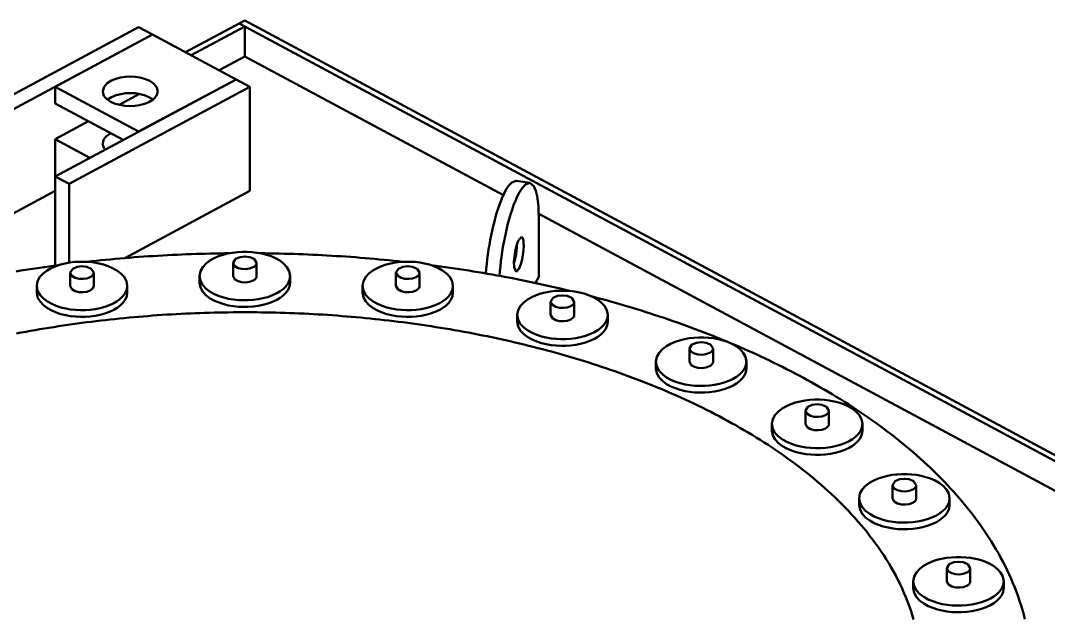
# Model space of a CAD drawing. Header units: millimetres. Extents: x 0 to 841, y 0 to 594.
# Drawn here: x 460.31 to 504.71, y 326.13 to 351.98 of the extents above; entities that cross this region are included whole.
import ezdxf

# ---------------------------------------------------------------- set-up
doc = ezdxf.new("R2010")
doc.units = ezdxf.units.MM
doc.layers.add('VIS', color=7, linetype='CONTINUOUS', lineweight=50)

msp = doc.modelspace()

# ---------------------------------------------------------------- linework, layer by layer
at = {"layer": 'VIS'}
for points in [[(465.411, 351.699), (457.598, 347.504)], [(465.411, 351.699), (466.012, 351.376)], [(467.441, 350.609), (469.76, 351.854)], [(467.682, 350.48), (470, 351.725)], [(469.76, 351.854), (470, 351.983)], [(469.76, 351.854), (531.306, 318.81)], [(469.76, 351.854), (470, 351.725)], [(470, 351.983), (531.547, 318.939)], [(470, 350.434), (470, 351.725)], [(466.012, 351.376), (458.199, 347.181)], [(466.012, 351.376), (461.805, 349.117)], [(466.012, 351.376), (469.618, 349.44)], [(468.884, 349.835), (470, 350.434)], [(470, 350.434), (481.167, 344.439)], [(469.618, 349.44), (461.805, 345.245)], [(463.86, 348.924), (463.919, 349.122), (464.059, 349.277), (464.236, 349.39), (464.43, 349.469), (464.633, 349.522), (464.841, 349.553), (465.05, 349.563), (465.26, 349.553), (465.468, 349.522), (465.671, 349.469), (465.865, 349.39), (466.042, 349.277), (466.181, 349.122), (466.24, 348.924)], [(469.618, 349.44), (465.411, 347.181)], [(469.618, 349.44), (470.219, 349.117)], [(461.805, 348.4), (461.805, 349.117)], [(461.805, 349.117), (465.411, 347.181)], [(470.219, 349.117), (462.406, 344.922)], [(470.219, 344.614), (470.219, 349.117)], [(464.209, 348.472), (464.123, 348.523), (464.044, 348.583), (463.973, 348.653), (463.914, 348.734), (463.875, 348.825), (463.86, 348.924)], [(464.066, 348.565), (464.242, 348.675), (464.435, 348.753), (464.636, 348.806), (464.842, 348.836), (465.05, 348.846), (465.258, 348.836), (465.465, 348.806), (465.666, 348.753), (465.859, 348.675), (466.035, 348.565)], [(466.24, 348.924), (466.18, 348.723), (466.037, 348.567), (465.857, 348.454), (465.66, 348.375), (465.454, 348.323), (465.243, 348.293), (465.031, 348.285), (464.819, 348.297), (464.609, 348.331), (464.404, 348.387), (464.209, 348.472)], [(465.45, 348.808), (464.574, 348.338)], [(461.805, 348.4), (464.743, 346.823)], [(463.247, 347.626), (461.805, 346.851)], [(461.805, 345.245), (461.805, 346.851)], [(461.805, 346.851), (463.301, 346.048)], [(463.86, 346.658), (463.875, 346.756), (463.914, 346.848), (463.973, 346.928), (464.044, 346.998), (464.123, 347.058), (464.209, 347.11)], [(463.96, 346.402), (463.932, 346.439), (463.908, 346.479), (463.888, 346.521), (463.873, 346.566), (463.864, 346.611), (463.86, 346.658)], [(461.805, 341.388), (461.805, 345.245)], [(461.805, 345.245), (462.406, 344.922)], [(481.72, 345.052), (481.53, 344.984), (481.39, 344.832), (481.278, 344.658), (481.183, 344.473), (481.099, 344.284), (481.023, 344.091), (480.954, 343.895), (480.891, 343.697), (480.833, 343.498), (480.779, 343.298), (480.729, 343.097), (480.683, 342.895), (480.64, 342.692), (480.6, 342.488), (480.564, 342.284), (480.531, 342.079), (480.501, 341.874), (480.474, 341.668), (480.45, 341.462), (480.43, 341.256), (480.413, 341.049)], [(482.308, 344.961), (481.72, 345.052)], [(461.805, 344.614), (458.199, 342.678)], [(462.406, 341.515), (462.406, 344.922)], [(470.219, 344.614), (464.815, 341.712)], [(482.308, 344.961), (482.118, 344.894), (481.978, 344.741), (481.866, 344.566), (481.77, 344.381), (481.686, 344.19), (481.61, 343.997), (481.541, 343.8), (481.478, 343.602), (481.42, 343.402), (481.366, 343.201), (481.316, 342.999), (481.269, 342.796), (481.226, 342.593), (481.187, 342.388), (481.151, 342.183), (481.117, 341.978), (481.087, 341.772), (481.061, 341.566), (481.037, 341.359), (481.017, 341.152), (481.001, 340.944)], [(482.694, 343.484), (482.69, 343.712), (482.679, 343.94), (482.658, 344.167), (482.624, 344.392), (482.57, 344.614), (482.481, 344.823), (482.308, 344.961)], [(482.692, 343.619), (509.751, 329.092)], [(482.694, 340.903), (482.694, 343.484)], [(481.718, 341.113), (481.632, 341.317), (481.625, 341.549), (481.643, 341.781), (481.679, 342.011), (481.731, 342.238), (481.807, 342.457), (481.95, 342.626)], [(481.95, 342.626), (481.997, 342.584), (482.019, 342.523), (482.032, 342.459), (482.039, 342.394), (482.043, 342.329), (482.044, 342.264)], [(469.337, 341.923), (469.131, 341.92), (468.925, 341.917), (468.719, 341.913), (468.513, 341.909), (468.307, 341.903), (468.101, 341.897), (467.895, 341.891), (467.688, 341.884), (467.482, 341.876), (467.276, 341.867), (467.07, 341.858), (466.865, 341.848), (466.659, 341.838), (466.453, 341.826), (466.247, 341.814), (466.041, 341.802), (465.835, 341.789), (465.63, 341.775), (465.424, 341.76), (465.218, 341.745), (465.013, 341.729), (464.807, 341.712), (464.602, 341.694), (464.397, 341.676), (464.191, 341.658), (463.986, 341.638), (463.781, 341.618), (463.576, 341.597), (463.371, 341.576), (463.166, 341.553)], [(471.955, 340.935), (471.917, 341.14), (471.816, 341.324), (471.674, 341.477), (471.507, 341.604), (471.324, 341.707), (471.132, 341.791), (470.933, 341.857), (470.729, 341.909), (470.523, 341.946), (470.314, 341.971), (470.105, 341.983), (469.895, 341.983), (469.686, 341.971), (469.477, 341.946), (469.271, 341.909), (469.067, 341.857), (468.868, 341.791), (468.676, 341.707), (468.493, 341.604), (468.326, 341.477), (468.184, 341.324), (468.083, 341.14), (468.045, 340.935)], [(476.834, 341.553), (476.629, 341.576), (476.424, 341.597), (476.219, 341.618), (476.014, 341.638), (475.809, 341.658), (475.603, 341.676), (475.398, 341.694), (475.193, 341.712), (474.987, 341.729), (474.782, 341.745), (474.576, 341.76), (474.37, 341.775), (474.165, 341.789), (473.959, 341.802), (473.753, 341.814), (473.547, 341.826), (473.341, 341.838), (473.135, 341.848), (472.93, 341.858), (472.724, 341.867), (472.518, 341.876), (472.312, 341.884), (472.105, 341.891), (471.899, 341.897), (471.693, 341.903), (471.487, 341.909), (471.281, 341.913), (471.075, 341.917), (470.869, 341.92), (470.663, 341.923)], [(481.624, 341.481), (481.661, 341.615), (481.691, 341.751), (481.715, 341.888), (481.733, 342.026), (481.745, 342.164), (481.75, 342.303)], [(482.044, 342.264), (482.035, 342.058), (482.011, 341.854), (481.974, 341.651), (481.923, 341.451), (481.851, 341.258), (481.718, 341.113)], [(464.919, 340.509), (464.881, 340.715), (464.78, 340.898), (464.638, 341.052), (464.471, 341.178), (464.288, 341.282), (464.096, 341.365), (463.897, 341.432), (463.693, 341.483), (463.487, 341.521), (463.278, 341.545), (463.069, 341.557), (462.859, 341.557), (462.649, 341.545), (462.441, 341.521), (462.235, 341.483), (462.031, 341.432), (461.832, 341.365), (461.64, 341.282), (461.457, 341.178), (461.29, 341.052), (461.148, 340.898), (461.047, 340.715), (461.009, 340.509)], [(470.51, 341.509), (470.401, 341.678), (470.208, 341.759), (470, 341.783), (469.792, 341.759), (469.599, 341.678), (469.49, 341.509)], [(469.49, 341.509), (469.565, 341.365), (469.71, 341.283), (469.872, 341.244), (470.039, 341.236), (470.204, 341.258), (470.361, 341.315)], [(469.49, 341.509), (469.49, 340.935)], [(470.361, 341.315), (470.397, 341.337), (470.431, 341.363), (470.462, 341.393), (470.487, 341.427), (470.504, 341.467), (470.51, 341.509)], [(470.51, 341.509), (470.51, 340.935)], [(478.991, 340.509), (478.953, 340.715), (478.852, 340.898), (478.71, 341.052), (478.543, 341.178), (478.36, 341.282), (478.168, 341.365), (477.969, 341.432), (477.765, 341.483), (477.559, 341.521), (477.351, 341.545), (477.141, 341.557), (476.931, 341.557), (476.722, 341.545), (476.513, 341.521), (476.307, 341.483), (476.103, 341.432), (475.904, 341.365), (475.712, 341.282), (475.529, 341.178), (475.362, 341.052), (475.22, 340.898), (475.119, 340.715), (475.081, 340.509)], [(461.951, 341.407), (461.748, 341.38), (461.544, 341.352), (461.341, 341.324), (461.138, 341.295), (460.936, 341.265), (460.733, 341.235), (460.53, 341.204), (460.328, 341.172), (460.125, 341.139)], [(463.474, 341.083), (463.365, 341.252), (463.172, 341.333), (462.964, 341.357), (462.756, 341.333), (462.563, 341.252), (462.454, 341.083)], [(462.454, 341.083), (462.529, 340.94), (462.674, 340.858), (462.836, 340.818), (463.003, 340.81), (463.168, 340.832), (463.325, 340.889)], [(462.454, 341.083), (462.454, 340.509)], [(463.325, 340.889), (463.361, 340.911), (463.395, 340.937), (463.426, 340.967), (463.451, 341.002), (463.468, 341.041), (463.474, 341.083)], [(463.474, 341.083), (463.474, 340.509)], [(477.546, 341.083), (477.437, 341.252), (477.244, 341.333), (477.036, 341.357), (476.828, 341.333), (476.635, 341.252), (476.526, 341.083)], [(476.526, 341.083), (476.602, 340.94), (476.746, 340.858), (476.908, 340.818), (477.075, 340.81), (477.24, 340.832), (477.397, 340.889)], [(476.526, 341.083), (476.526, 340.509)], [(477.397, 340.889), (477.433, 340.911), (477.468, 340.937), (477.498, 340.967), (477.523, 341.002), (477.54, 341.041), (477.546, 341.083)], [(477.546, 341.083), (477.546, 340.509)], [(484.092, 340.284), (483.893, 340.332), (483.694, 340.38), (483.494, 340.427), (483.294, 340.473), (483.094, 340.518), (482.894, 340.562), (482.694, 340.606), (482.494, 340.649), (482.293, 340.691), (482.092, 340.732), (481.891, 340.773), (481.69, 340.813), (481.489, 340.852), (481.288, 340.891), (481.086, 340.928), (480.885, 340.965), (480.683, 341.002), (480.481, 341.037), (480.279, 341.072), (480.077, 341.106), (479.875, 341.139), (479.672, 341.172), (479.47, 341.204), (479.267, 341.235), (479.064, 341.265), (478.862, 341.295), (478.659, 341.324), (478.456, 341.352), (478.252, 341.38), (478.049, 341.407)], [(468.045, 340.935), (468.084, 340.726), (468.188, 340.541), (468.334, 340.386), (468.506, 340.258), (468.692, 340.155), (468.889, 340.071), (469.092, 340.006), (469.299, 339.955), (469.51, 339.919), (469.722, 339.896), (469.935, 339.886), (470.149, 339.888), (470.362, 339.903), (470.573, 339.932), (470.783, 339.973), (470.988, 340.029), (471.189, 340.102), (471.382, 340.193)], [(468.045, 340.935), (468.045, 340.648)], [(468.045, 340.648), (468.084, 340.439), (468.188, 340.254), (468.334, 340.099), (468.506, 339.971), (468.692, 339.868), (468.889, 339.785), (469.092, 339.719), (469.299, 339.668), (469.51, 339.632), (469.722, 339.609), (469.935, 339.599), (470.149, 339.602), (470.362, 339.617), (470.573, 339.645), (470.783, 339.686), (470.988, 339.743), (471.189, 339.815), (471.382, 339.906)], [(469.49, 340.935), (469.565, 340.792), (469.71, 340.71), (469.872, 340.67), (470.039, 340.662), (470.204, 340.684), (470.361, 340.741)], [(470.361, 340.741), (470.397, 340.763), (470.431, 340.789), (470.462, 340.819), (470.487, 340.854), (470.504, 340.893), (470.51, 340.935)], [(471.382, 340.193), (471.523, 340.277), (471.654, 340.375), (471.771, 340.49), (471.867, 340.623), (471.932, 340.773), (471.955, 340.935)], [(471.382, 339.906), (471.523, 339.99), (471.654, 340.089), (471.771, 340.204), (471.867, 340.336), (471.932, 340.486), (471.955, 340.648)], [(471.955, 340.935), (471.955, 340.648)], [(482.552, 340.637), (482.694, 340.903)], [(461.009, 340.509), (461.048, 340.301), (461.152, 340.115), (461.298, 339.96), (461.469, 339.833), (461.656, 339.729), (461.853, 339.646), (462.056, 339.58), (462.263, 339.53), (462.473, 339.493), (462.686, 339.47), (462.899, 339.46), (463.112, 339.463), (463.325, 339.478), (463.537, 339.506), (463.746, 339.548), (463.952, 339.604), (464.153, 339.676), (464.346, 339.767)], [(461.009, 340.509), (461.009, 340.223)], [(461.009, 340.223), (461.048, 340.014), (461.152, 339.828), (461.298, 339.673), (461.469, 339.546), (461.656, 339.442), (461.853, 339.359), (462.056, 339.293), (462.263, 339.243), (462.473, 339.206), (462.686, 339.184), (462.899, 339.173), (463.112, 339.176), (463.325, 339.191), (463.537, 339.219), (463.746, 339.261), (463.952, 339.317), (464.153, 339.389), (464.346, 339.48)], [(462.454, 340.509), (462.529, 340.366), (462.674, 340.284), (462.836, 340.244), (463.003, 340.236), (463.168, 340.258), (463.325, 340.316)], [(463.325, 340.316), (463.361, 340.338), (463.395, 340.363), (463.426, 340.393), (463.451, 340.428), (463.468, 340.467), (463.474, 340.509)], [(464.346, 339.767), (464.487, 339.851), (464.618, 339.95), (464.735, 340.065), (464.831, 340.197), (464.896, 340.348), (464.919, 340.509)], [(464.346, 339.48), (464.487, 339.564), (464.618, 339.663), (464.735, 339.778), (464.831, 339.911), (464.896, 340.061), (464.919, 340.223)], [(464.919, 340.509), (464.919, 340.223)], [(475.081, 340.509), (475.12, 340.301), (475.224, 340.115), (475.37, 339.96), (475.542, 339.833), (475.728, 339.729), (475.925, 339.646), (476.128, 339.58), (476.335, 339.53), (476.546, 339.493), (476.758, 339.47), (476.971, 339.46), (477.185, 339.463), (477.398, 339.478), (477.609, 339.506), (477.819, 339.548), (478.025, 339.604), (478.225, 339.676), (478.419, 339.767)], [(475.081, 340.509), (475.081, 340.223)], [(475.081, 340.223), (475.12, 340.014), (475.224, 339.828), (475.37, 339.673), (475.542, 339.546), (475.728, 339.442), (475.925, 339.359), (476.128, 339.293), (476.335, 339.243), (476.546, 339.206), (476.758, 339.184), (476.971, 339.173), (477.185, 339.176), (477.398, 339.191), (477.609, 339.219), (477.819, 339.261), (478.025, 339.317), (478.225, 339.389), (478.419, 339.48)], [(476.526, 340.509), (476.602, 340.366), (476.746, 340.284), (476.908, 340.244), (477.075, 340.236), (477.24, 340.258), (477.397, 340.316)], [(477.397, 340.316), (477.433, 340.338), (477.468, 340.363), (477.498, 340.393), (477.523, 340.428), (477.54, 340.467), (477.546, 340.509)], [(478.419, 339.767), (478.559, 339.851), (478.69, 339.95), (478.807, 340.065), (478.903, 340.197), (478.968, 340.348), (478.991, 340.509)], [(478.419, 339.48), (478.559, 339.564), (478.69, 339.663), (478.807, 339.778), (478.903, 339.911), (478.968, 340.061), (478.991, 340.223)], [(478.991, 340.509), (478.991, 340.223)], [(485.674, 339.254), (485.637, 339.459), (485.536, 339.642), (485.393, 339.796), (485.226, 339.923), (485.044, 340.026), (484.851, 340.11), (484.652, 340.176), (484.449, 340.228), (484.242, 340.265), (484.034, 340.29), (483.824, 340.302), (483.614, 340.302), (483.405, 340.29), (483.197, 340.265), (482.99, 340.228), (482.787, 340.176), (482.588, 340.11), (482.395, 340.026), (482.213, 339.923), (482.046, 339.796), (481.903, 339.642), (481.802, 339.459), (481.764, 339.254)], [(484.229, 339.827), (484.12, 339.997), (483.927, 340.077), (483.719, 340.101), (483.511, 340.077), (483.319, 339.997), (483.209, 339.827)], [(483.209, 339.827), (483.285, 339.684), (483.429, 339.602), (483.591, 339.562), (483.758, 339.554), (483.924, 339.577), (484.08, 339.634)], [(483.209, 339.827), (483.209, 339.254)], [(484.08, 339.634), (484.117, 339.656), (484.151, 339.682), (484.181, 339.711), (484.206, 339.746), (484.223, 339.785), (484.229, 339.827)], [(484.229, 339.827), (484.229, 339.254)], [(503.696, 326.106), (503.644, 326.305), (503.589, 326.502), (503.529, 326.698), (503.466, 326.893), (503.399, 327.087), (503.329, 327.28), (503.255, 327.471), (503.178, 327.661), (503.098, 327.849), (503.014, 328.036), (502.927, 328.222), (502.836, 328.406), (502.743, 328.589), (502.647, 328.77), (502.548, 328.949), (502.446, 329.127), (502.341, 329.303), (502.234, 329.478), (502.124, 329.651), (502.012, 329.822), (501.897, 329.992), (501.779, 330.16), (501.66, 330.327), (501.538, 330.492), (501.414, 330.655), (501.288, 330.816), (501.159, 330.976), (501.029, 331.134), (500.897, 331.291), (500.762, 331.446), (500.626, 331.599), (500.488, 331.751), (500.349, 331.901), (500.208, 332.05), (500.065, 332.197), (499.92, 332.342), (499.774, 332.486), (499.626, 332.628), (499.477, 332.769), (499.327, 332.908), (499.175, 333.045), (499.021, 333.182), (498.867, 333.316), (498.711, 333.449), (498.554, 333.581), (498.396, 333.711), (498.236, 333.84), (498.076, 333.968), (497.914, 334.094), (497.751, 334.218), (497.587, 334.341), (497.422, 334.463), (497.256, 334.584), (497.09, 334.703), (496.922, 334.821), (496.753, 334.937), (496.583, 335.052), (496.413, 335.166), (496.242, 335.279), (496.07, 335.39), (495.897, 335.5), (495.723, 335.609), (495.548, 335.716), (495.373, 335.823), (495.197, 335.928), (495.02, 336.032), (494.843, 336.134), (494.665, 336.236), (494.486, 336.336), (494.307, 336.436), (494.127, 336.534), (493.946, 336.631), (493.765, 336.726), (493.583, 336.821), (493.401, 336.915), (493.218, 337.007), (493.034, 337.099), (492.85, 337.189), (492.666, 337.278), (492.481, 337.366), (492.295, 337.454), (492.109, 337.54), (491.922, 337.625), (491.735, 337.709), (491.548, 337.792), (491.36, 337.874), (491.172, 337.955), (490.983, 338.035), (490.794, 338.114), (490.604, 338.192), (490.414, 338.269), (490.224, 338.345), (490.033, 338.421), (489.842, 338.495), (489.651, 338.568), (489.459, 338.641), (489.267, 338.712), (489.075, 338.783), (488.882, 338.852), (488.689, 338.921), (488.495, 338.989), (488.301, 339.056), (488.107, 339.122), (487.913, 339.187), (487.718, 339.251), (487.523, 339.315), (487.328, 339.377), (487.133, 339.439), (486.937, 339.5), (486.741, 339.56), (486.545, 339.619), (486.348, 339.677), (486.151, 339.735), (485.954, 339.791), (485.757, 339.847), (485.56, 339.902), (485.362, 339.957), (485.164, 340.01), (484.966, 340.062)], [(498.89, 326.093), (498.831, 326.288), (498.767, 326.483), (498.7, 326.676), (498.628, 326.867), (498.552, 327.057), (498.472, 327.246), (498.389, 327.432), (498.301, 327.617), (498.211, 327.801), (498.116, 327.982), (498.018, 328.162), (497.917, 328.34), (497.813, 328.516), (497.706, 328.69), (497.596, 328.862), (497.482, 329.032), (497.366, 329.201), (497.248, 329.367), (497.126, 329.532), (497.002, 329.695), (496.876, 329.855), (496.747, 330.014), (496.616, 330.171), (496.483, 330.326), (496.347, 330.48), (496.21, 330.631), (496.07, 330.781), (495.929, 330.928), (495.785, 331.074), (495.64, 331.218), (495.493, 331.36), (495.344, 331.501), (495.194, 331.639), (495.042, 331.776), (494.889, 331.911), (494.734, 332.045), (494.577, 332.177), (494.419, 332.307), (494.26, 332.435), (494.099, 332.562), (493.938, 332.687), (493.775, 332.811), (493.61, 332.932), (493.445, 333.053), (493.279, 333.172), (493.111, 333.289), (492.942, 333.404), (492.773, 333.519), (492.602, 333.631), (492.43, 333.743), (492.258, 333.852), (492.084, 333.961), (491.91, 334.068), (491.735, 334.173), (491.559, 334.277), (491.382, 334.38), (491.204, 334.481), (491.026, 334.581), (490.846, 334.68), (490.666, 334.777), (490.486, 334.873), (490.305, 334.968), (490.123, 335.062), (489.94, 335.154), (489.757, 335.245), (489.573, 335.334), (489.389, 335.423), (489.204, 335.51), (489.018, 335.596), (488.832, 335.681), (488.645, 335.765), (488.458, 335.847), (488.271, 335.928), (488.082, 336.009), (487.894, 336.088), (487.705, 336.165), (487.515, 336.242), (487.325, 336.318), (487.135, 336.393), (486.944, 336.466), (486.752, 336.538), (486.561, 336.61), (486.369, 336.68), (486.176, 336.749), (485.983, 336.817), (485.79, 336.885), (485.597, 336.951), (485.403, 337.016), (485.208, 337.08), (485.014, 337.143), (484.819, 337.205), (484.624, 337.266), (484.428, 337.326), (484.232, 337.385), (484.036, 337.443), (483.84, 337.5), (483.643, 337.557), (483.446, 337.612), (483.249, 337.666), (483.052, 337.72), (482.854, 337.772), (482.656, 337.824), (482.458, 337.874), (482.259, 337.924), (482.061, 337.973), (481.862, 338.021), (481.663, 338.068), (481.464, 338.114), (481.264, 338.159), (481.064, 338.203), (480.865, 338.246), (480.664, 338.289), (480.464, 338.331), (480.264, 338.371), (480.063, 338.411), (479.862, 338.45), (479.661, 338.489), (479.46, 338.526), (479.259, 338.562), (479.058, 338.598), (478.856, 338.633), (478.654, 338.667), (478.453, 338.7), (478.251, 338.732), (478.049, 338.764), (477.846, 338.795), (477.644, 338.824), (477.442, 338.853), (477.239, 338.882), (477.036, 338.909), (476.833, 338.936), (476.631, 338.961), (476.428, 338.986), (476.224, 339.011), (476.021, 339.034), (475.818, 339.056), (475.615, 339.078), (475.411, 339.099), (475.208, 339.119), (475.004, 339.139), (474.8, 339.157), (474.597, 339.175), (474.393, 339.192), (474.189, 339.208), (473.985, 339.224), (473.781, 339.239), (473.577, 339.252), (473.373, 339.266), (473.169, 339.278), (472.964, 339.289), (472.76, 339.3), (472.556, 339.31), (472.351, 339.32), (472.147, 339.328), (471.943, 339.336), (471.738, 339.343), (471.534, 339.349), (471.329, 339.354), (471.125, 339.359), (470.92, 339.363), (470.716, 339.366), (470.511, 339.368), (470.307, 339.37), (470.102, 339.37), (469.898, 339.37), (469.693, 339.37), (469.489, 339.368), (469.284, 339.366), (469.08, 339.363), (468.875, 339.359), (468.671, 339.354), (468.466, 339.349), (468.262, 339.343), (468.057, 339.336), (467.853, 339.328), (467.649, 339.32), (467.444, 339.31), (467.24, 339.3), (467.036, 339.289), (466.831, 339.278), (466.627, 339.266), (466.423, 339.252), (466.219, 339.239), (466.015, 339.224), (465.811, 339.208), (465.607, 339.192), (465.403, 339.175), (465.2, 339.157), (464.996, 339.139), (464.792, 339.119), (464.589, 339.099), (464.385, 339.078), (464.182, 339.056), (463.979, 339.034), (463.776, 339.011), (463.572, 338.986), (463.369, 338.961), (463.167, 338.936), (462.964, 338.909), (462.761, 338.882), (462.558, 338.853), (462.356, 338.824), (462.154, 338.795), (461.951, 338.764), (461.749, 338.732), (461.547, 338.7), (461.346, 338.667), (461.144, 338.633), (460.942, 338.598), (460.741, 338.562), (460.54, 338.526), (460.339, 338.489), (460.138, 338.45)], [(498.89, 326.093), (498.831, 326.288), (498.767, 326.483), (498.7, 326.676), (498.628, 326.867), (498.552, 327.057), (498.472, 327.246), (498.389, 327.432), (498.301, 327.617), (498.211, 327.801), (498.116, 327.982), (498.018, 328.162), (497.917, 328.34), (497.813, 328.516), (497.706, 328.69), (497.596, 328.862), (497.482, 329.032), (497.366, 329.201), (497.248, 329.367), (497.126, 329.532), (497.002, 329.695), (496.876, 329.855), (496.747, 330.014), (496.616, 330.171), (496.483, 330.326), (496.347, 330.48), (496.21, 330.631), (496.07, 330.781), (495.929, 330.928), (495.785, 331.074), (495.64, 331.218), (495.493, 331.36), (495.344, 331.501), (495.194, 331.639), (495.042, 331.776), (494.889, 331.911), (494.734, 332.045), (494.577, 332.177), (494.419, 332.307), (494.26, 332.435), (494.099, 332.562), (493.938, 332.687), (493.775, 332.811), (493.61, 332.932), (493.445, 333.053), (493.279, 333.172), (493.111, 333.289), (492.942, 333.404), (492.773, 333.519), (492.602, 333.631), (492.43, 333.743), (492.258, 333.852), (492.084, 333.961), (491.91, 334.068), (491.735, 334.173), (491.559, 334.277), (491.382, 334.38), (491.204, 334.481), (491.026, 334.581), (490.846, 334.68), (490.666, 334.777), (490.486, 334.873), (490.305, 334.968), (490.123, 335.062), (489.94, 335.154), (489.757, 335.245), (489.573, 335.334), (489.389, 335.423), (489.204, 335.51), (489.018, 335.596), (488.832, 335.681), (488.645, 335.765), (488.458, 335.847), (488.271, 335.928), (488.082, 336.009), (487.894, 336.088), (487.705, 336.165), (487.515, 336.242), (487.325, 336.318), (487.135, 336.393), (486.944, 336.466), (486.752, 336.538), (486.561, 336.61), (486.369, 336.68), (486.176, 336.749), (485.983, 336.817), (485.79, 336.885), (485.597, 336.951), (485.403, 337.016), (485.208, 337.08), (485.014, 337.143), (484.819, 337.205), (484.624, 337.266), (484.428, 337.326), (484.232, 337.385), (484.036, 337.443), (483.84, 337.5), (483.643, 337.557), (483.446, 337.612), (483.249, 337.666), (483.052, 337.72), (482.854, 337.772), (482.656, 337.824), (482.458, 337.874), (482.259, 337.924), (482.061, 337.973), (481.862, 338.021), (481.663, 338.068), (481.464, 338.114), (481.264, 338.159), (481.064, 338.203), (480.865, 338.246), (480.664, 338.289), (480.464, 338.331), (480.264, 338.371), (480.063, 338.411), (479.862, 338.45), (479.661, 338.489), (479.46, 338.526), (479.259, 338.562), (479.058, 338.598), (478.856, 338.633), (478.654, 338.667), (478.453, 338.7), (478.251, 338.732), (478.049, 338.764), (477.846, 338.795), (477.644, 338.824), (477.442, 338.853), (477.239, 338.882), (477.036, 338.909), (476.833, 338.936), (476.631, 338.961), (476.428, 338.986), (476.224, 339.011), (476.021, 339.034), (475.818, 339.056), (475.615, 339.078), (475.411, 339.099), (475.208, 339.119), (475.004, 339.139), (474.8, 339.157), (474.597, 339.175), (474.393, 339.192), (474.189, 339.208), (473.985, 339.224), (473.781, 339.239), (473.577, 339.252), (473.373, 339.266), (473.169, 339.278), (472.964, 339.289), (472.76, 339.3), (472.556, 339.31), (472.351, 339.32), (472.147, 339.328), (471.943, 339.336), (471.738, 339.343), (471.534, 339.349), (471.329, 339.354), (471.125, 339.359), (470.92, 339.363), (470.716, 339.366), (470.511, 339.368), (470.307, 339.37), (470.102, 339.37), (469.898, 339.37), (469.693, 339.37), (469.489, 339.368), (469.284, 339.366), (469.08, 339.363), (468.875, 339.359), (468.671, 339.354), (468.466, 339.349), (468.262, 339.343), (468.057, 339.336), (467.853, 339.328), (467.649, 339.32), (467.444, 339.31), (467.24, 339.3), (467.036, 339.289), (466.831, 339.278), (466.627, 339.266), (466.423, 339.252), (466.219, 339.239), (466.015, 339.224), (465.811, 339.208), (465.607, 339.192), (465.403, 339.175), (465.2, 339.157), (464.996, 339.139), (464.792, 339.119), (464.589, 339.099), (464.385, 339.078), (464.182, 339.056), (463.979, 339.034), (463.776, 339.011), (463.572, 338.986), (463.369, 338.961), (463.167, 338.936), (462.964, 338.909), (462.761, 338.882), (462.558, 338.853), (462.356, 338.824), (462.154, 338.795), (461.951, 338.764), (461.749, 338.732), (461.547, 338.7), (461.346, 338.667), (461.144, 338.633), (460.942, 338.598), (460.741, 338.562), (460.54, 338.526), (460.339, 338.489), (460.138, 338.45)], [(481.764, 339.254), (481.803, 339.045), (481.908, 338.859), (482.054, 338.704), (482.225, 338.577), (482.412, 338.474), (482.608, 338.39), (482.811, 338.324), (483.019, 338.274), (483.229, 338.238), (483.441, 338.215), (483.655, 338.205), (483.868, 338.207), (484.081, 338.222), (484.293, 338.25), (484.502, 338.292), (484.708, 338.348), (484.909, 338.421), (485.102, 338.512)], [(481.764, 339.254), (481.764, 338.967)], [(483.209, 339.254), (483.285, 339.11), (483.429, 339.029), (483.591, 338.989), (483.758, 338.981), (483.924, 339.003), (484.08, 339.06)], [(484.08, 339.06), (484.117, 339.082), (484.151, 339.108), (484.181, 339.138), (484.206, 339.172), (484.223, 339.212), (484.229, 339.254)], [(485.102, 338.512), (485.242, 338.596), (485.373, 338.694), (485.49, 338.809), (485.586, 338.942), (485.651, 339.092), (485.674, 339.254)], [(485.674, 339.254), (485.674, 338.967)], [(481.764, 338.967), (481.803, 338.758), (481.908, 338.573), (482.054, 338.417), (482.225, 338.29), (482.412, 338.187), (482.608, 338.103), (482.811, 338.037), (483.019, 337.987), (483.229, 337.951), (483.441, 337.928), (483.655, 337.918), (483.868, 337.92), (484.081, 337.935), (484.293, 337.963), (484.502, 338.005), (484.708, 338.061), (484.909, 338.134), (485.102, 338.225)], [(485.102, 338.225), (485.242, 338.309), (485.373, 338.407), (485.49, 338.522), (485.586, 338.655), (485.651, 338.805), (485.674, 338.967)], [(491.67, 337.231), (491.632, 337.437), (491.531, 337.62), (491.389, 337.774), (491.221, 337.9), (491.039, 338.003), (490.846, 338.087), (490.648, 338.154), (490.444, 338.205), (490.238, 338.243), (490.029, 338.267), (489.82, 338.279), (489.61, 338.279), (489.4, 338.267), (489.192, 338.243), (488.985, 338.205), (488.782, 338.154), (488.583, 338.087), (488.391, 338.003), (488.208, 337.9), (488.041, 337.774), (487.899, 337.62), (487.798, 337.437), (487.76, 337.231)], [(490.225, 337.805), (490.115, 337.974), (489.923, 338.055), (489.715, 338.079), (489.507, 338.055), (489.314, 337.974), (489.205, 337.805)], [(489.205, 337.805), (489.28, 337.662), (489.425, 337.58), (489.587, 337.54), (489.754, 337.532), (489.919, 337.554), (490.075, 337.611)], [(489.205, 337.805), (489.205, 337.231)], [(490.075, 337.611), (490.112, 337.633), (490.146, 337.659), (490.177, 337.689), (490.202, 337.724), (490.219, 337.763), (490.225, 337.805)], [(490.225, 337.805), (490.225, 337.231)], [(487.76, 337.231), (487.799, 337.023), (487.903, 336.837), (488.049, 336.682), (488.22, 336.555), (488.407, 336.451), (488.603, 336.368), (488.806, 336.302), (489.014, 336.251), (489.224, 336.215), (489.437, 336.192), (489.65, 336.182), (489.863, 336.185), (490.076, 336.2), (490.288, 336.228), (490.497, 336.269), (490.703, 336.326), (490.904, 336.398), (491.097, 336.489)], [(487.76, 337.231), (487.76, 336.944)], [(489.205, 337.231), (489.28, 337.088), (489.425, 337.006), (489.587, 336.966), (489.754, 336.958), (489.919, 336.98), (490.075, 337.038)], [(490.075, 337.038), (490.112, 337.06), (490.146, 337.085), (490.177, 337.115), (490.202, 337.15), (490.219, 337.189), (490.225, 337.231)], [(491.097, 336.489), (491.238, 336.573), (491.369, 336.672), (491.486, 336.787), (491.581, 336.919), (491.646, 337.069), (491.67, 337.231)], [(491.67, 337.231), (491.67, 336.944)], [(487.76, 336.944), (487.799, 336.736), (487.903, 336.55), (488.049, 336.395), (488.22, 336.268), (488.407, 336.164), (488.603, 336.081), (488.806, 336.015), (489.014, 335.965), (489.224, 335.928), (489.437, 335.905), (489.65, 335.895), (489.863, 335.898), (490.076, 335.913), (490.288, 335.941), (490.497, 335.983), (490.703, 336.039), (490.904, 336.111), (491.097, 336.202)], [(491.097, 336.202), (491.238, 336.286), (491.369, 336.385), (491.486, 336.5), (491.581, 336.633), (491.646, 336.783), (491.67, 336.944)], [(496.677, 334.543), (496.639, 334.748), (496.538, 334.932), (496.395, 335.085), (496.228, 335.212), (496.046, 335.315), (495.853, 335.399), (495.654, 335.466), (495.451, 335.517), (495.244, 335.555), (495.036, 335.579), (494.826, 335.591), (494.617, 335.591), (494.407, 335.579), (494.199, 335.555), (493.992, 335.517), (493.789, 335.466), (493.59, 335.399), (493.397, 335.315), (493.215, 335.212), (493.048, 335.085), (492.905, 334.932), (492.804, 334.748), (492.767, 334.543)], [(495.232, 335.117), (495.122, 335.286), (494.93, 335.367), (494.722, 335.391), (494.513, 335.367), (494.321, 335.286), (494.212, 335.117)], [(494.212, 335.117), (494.287, 334.973), (494.432, 334.892), (494.594, 334.852), (494.76, 334.844), (494.926, 334.866), (495.082, 334.923)], [(494.212, 335.117), (494.212, 334.543)], [(495.082, 334.923), (495.119, 334.945), (495.153, 334.971), (495.183, 335.001), (495.208, 335.035), (495.225, 335.075), (495.232, 335.117)], [(495.232, 335.117), (495.232, 334.543)], [(492.767, 334.543), (492.806, 334.334), (492.91, 334.149), (493.056, 333.994), (493.227, 333.866), (493.414, 333.763), (493.61, 333.68), (493.813, 333.614), (494.021, 333.563), (494.231, 333.527), (494.443, 333.504), (494.657, 333.494), (494.87, 333.497), (495.083, 333.512), (495.295, 333.54), (495.504, 333.581), (495.71, 333.638), (495.911, 333.71), (496.104, 333.801)], [(492.767, 334.543), (492.767, 334.256)], [(494.212, 334.543), (494.287, 334.4), (494.432, 334.318), (494.594, 334.278), (494.76, 334.27), (494.926, 334.292), (495.082, 334.35)], [(495.082, 334.35), (495.119, 334.371), (495.153, 334.397), (495.183, 334.427), (495.208, 334.462), (495.225, 334.501), (495.232, 334.543)], [(496.104, 333.801), (496.245, 333.885), (496.376, 333.984), (496.492, 334.098), (496.588, 334.231), (496.653, 334.381), (496.677, 334.543)], [(496.677, 334.543), (496.677, 334.256)], [(492.767, 334.256), (492.806, 334.048), (492.91, 333.862), (493.056, 333.707), (493.227, 333.58), (493.414, 333.476), (493.61, 333.393), (493.813, 333.327), (494.021, 333.276), (494.231, 333.24), (494.443, 333.217), (494.657, 333.207), (494.87, 333.21), (495.083, 333.225), (495.295, 333.253), (495.504, 333.294), (495.71, 333.351), (495.911, 333.423), (496.104, 333.514)], [(496.104, 333.514), (496.245, 333.598), (496.376, 333.697), (496.492, 333.812), (496.588, 333.944), (496.653, 334.095), (496.677, 334.256)], [(500.444, 331.324), (500.406, 331.53), (500.305, 331.713), (500.163, 331.867), (499.995, 331.993), (499.813, 332.096), (499.62, 332.18), (499.421, 332.247), (499.218, 332.298), (499.011, 332.336), (498.803, 332.36), (498.594, 332.372), (498.384, 332.372), (498.174, 332.36), (497.966, 332.336), (497.759, 332.298), (497.556, 332.247), (497.357, 332.18), (497.164, 332.096), (496.982, 331.993), (496.815, 331.867), (496.672, 331.713), (496.571, 331.53), (496.534, 331.324)], [(498.999, 331.898), (498.889, 332.067), (498.697, 332.148), (498.489, 332.172), (498.281, 332.148), (498.088, 332.067), (497.979, 331.898)], [(497.979, 331.898), (498.054, 331.755), (498.199, 331.673), (498.361, 331.633), (498.527, 331.625), (498.693, 331.647), (498.849, 331.704)], [(497.979, 331.898), (497.979, 331.324)], [(498.849, 331.704), (498.886, 331.726), (498.92, 331.752), (498.951, 331.782), (498.976, 331.817), (498.993, 331.856), (498.999, 331.898)], [(498.999, 331.898), (498.999, 331.324)], [(496.534, 331.324), (496.573, 331.116), (496.677, 330.93), (496.823, 330.775), (496.994, 330.648), (497.181, 330.544), (497.377, 330.461), (497.58, 330.395), (497.788, 330.344), (497.998, 330.308), (498.21, 330.285), (498.424, 330.275), (498.637, 330.278), (498.85, 330.293), (499.062, 330.321), (499.271, 330.362), (499.477, 330.419), (499.678, 330.491), (499.871, 330.582)], [(496.534, 331.324), (496.534, 331.037)], [(497.979, 331.324), (498.054, 331.181), (498.199, 331.099), (498.361, 331.059), (498.527, 331.051), (498.693, 331.073), (498.849, 331.131)], [(498.849, 331.131), (498.886, 331.153), (498.92, 331.178), (498.951, 331.208), (498.976, 331.243), (498.993, 331.282), (498.999, 331.324)], [(499.871, 330.582), (500.012, 330.666), (500.143, 330.765), (500.26, 330.88), (500.355, 331.012), (500.42, 331.163), (500.444, 331.324)], [(500.444, 331.324), (500.444, 331.037)], [(496.534, 331.037), (496.573, 330.829), (496.677, 330.643), (496.823, 330.488), (496.994, 330.361), (497.181, 330.257), (497.377, 330.174), (497.58, 330.108), (497.788, 330.058), (497.998, 330.021), (498.21, 329.998), (498.424, 329.988), (498.637, 329.991), (498.85, 330.006), (499.062, 330.034), (499.271, 330.076), (499.477, 330.132), (499.678, 330.204), (499.871, 330.295)], [(499.871, 330.295), (500.012, 330.379), (500.143, 330.478), (500.26, 330.593), (500.355, 330.726), (500.42, 330.876), (500.444, 331.037)], [(502.782, 327.736), (502.744, 327.941), (502.643, 328.125), (502.501, 328.278), (502.334, 328.405), (502.151, 328.508), (501.959, 328.592), (501.76, 328.659), (501.557, 328.71), (501.35, 328.747), (501.142, 328.772), (500.932, 328.784), (500.722, 328.784), (500.513, 328.772), (500.304, 328.747), (500.098, 328.71), (499.894, 328.659), (499.695, 328.592), (499.503, 328.508), (499.321, 328.405), (499.153, 328.278), (499.011, 328.125), (498.91, 327.941), (498.872, 327.736)], [(501.337, 328.31), (501.228, 328.479), (501.035, 328.56), (500.827, 328.584), (500.619, 328.56), (500.427, 328.479), (500.317, 328.31)], [(500.317, 328.31), (500.393, 328.166), (500.537, 328.084), (500.699, 328.045), (500.866, 328.037), (501.031, 328.059), (501.188, 328.116)], [(500.317, 328.31), (500.317, 327.736)], [(501.188, 328.116), (501.225, 328.138), (501.259, 328.164), (501.289, 328.194), (501.314, 328.228), (501.331, 328.268), (501.337, 328.31)], [(501.337, 328.31), (501.337, 327.736)], [(498.872, 327.736), (498.911, 327.527), (499.015, 327.342), (499.162, 327.187), (499.333, 327.059), (499.519, 326.956), (499.716, 326.873), (499.919, 326.807), (500.126, 326.756), (500.337, 326.72), (500.549, 326.697), (500.762, 326.687), (500.976, 326.689), (501.189, 326.705), (501.4, 326.733), (501.61, 326.774), (501.816, 326.83), (502.016, 326.903), (502.21, 326.994)], [(498.872, 327.736), (498.872, 327.449)], [(500.317, 327.736), (500.393, 327.593), (500.537, 327.511), (500.699, 327.471), (500.866, 327.463), (501.031, 327.485), (501.188, 327.542)], [(501.188, 327.542), (501.225, 327.564), (501.259, 327.59), (501.289, 327.62), (501.314, 327.655), (501.331, 327.694), (501.337, 327.736)], [(502.21, 326.994), (502.35, 327.078), (502.481, 327.177), (502.598, 327.291), (502.694, 327.424), (502.759, 327.574), (502.782, 327.736)], [(502.782, 327.736), (502.782, 327.449)], [(498.872, 327.449), (498.911, 327.24), (499.015, 327.055), (499.162, 326.9), (499.333, 326.773), (499.519, 326.669), (499.716, 326.586), (499.919, 326.52), (500.126, 326.469), (500.337, 326.433), (500.549, 326.41), (500.762, 326.4), (500.976, 326.403), (501.189, 326.418), (501.4, 326.446), (501.61, 326.487), (501.816, 326.544), (502.016, 326.616), (502.21, 326.707)], [(502.21, 326.707), (502.35, 326.791), (502.481, 326.89), (502.598, 327.005), (502.694, 327.137), (502.759, 327.287), (502.782, 327.449)]]:
    msp.add_lwpolyline(points, dxfattribs=at)

doc.saveas('drawing.dxf')
